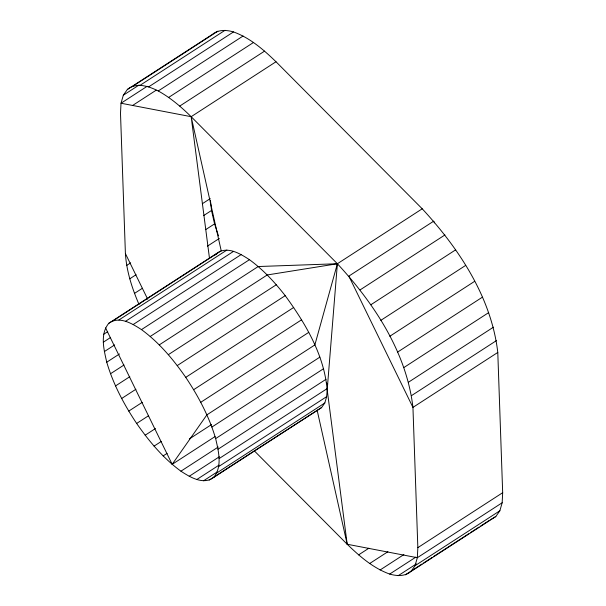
<?xml version="1.0" encoding="UTF-8"?>
<svg xmlns="http://www.w3.org/2000/svg" width="606" height="606" viewBox="0 0 606 606"><rect width="100%" height="100%" fill="white"/><g stroke="black" fill="none" stroke-linecap="round" stroke-linejoin="round"><path stroke-width="0.91" d="M127.358 89.476C136.418 81.962 148.917 86.294 158.242 90.961C170.506 97.748 181.194 106.914 191.163 116.693L337.383 263.746L326.642 396.65L324.816 402.982L321.627 407.535L213.653 477.467C203.283 485.27 190.087 477.142 180.929 471.188C163.256 458.295 149.076 441.297 136.653 423.442C124.003 404.505 113.178 384.128 106.754 362.199C103.929 349.738 99.785 334.262 108.747 323.331L216.721 253.406C227.091 245.604 240.287 253.732 249.445 259.686C263.216 269.67 274.776 282.313 285.214 295.66C305.235 323.149 323.763 354.146 327.051 388.681L347.185 544.249C359.638 556.308 373.137 568.117 389.688 574.071C396.801 576.147 405.013 576.586 410.989 571.473L495.822 516.524L499.859 510.775L502.162 502.768L502.677 492.701L497.784 352.45C491.421 297.478 459.03 248.627 422.223 208.797L276.003 61.751C263.549 49.692 250.043 37.883 233.492 31.929C226.379 29.853 218.168 29.414 212.198 34.527L127.358 89.476L123.321 95.225L121.018 103.232L120.503 113.299L125.404 253.55C126.533 271.253 132.063 288.327 139.047 304.53M213.653 477.467C222.614 466.537 218.471 451.061 215.645 438.6C209.221 416.678 198.404 396.294 185.747 377.356C173.324 359.51 159.143 342.504 141.471 329.611C132.313 323.665 119.117 315.529 108.747 323.331M150.235 336.459L258.201 266.534L337.383 263.746C374.197 303.568 406.581 352.419 412.944 407.391L417.845 547.65L417.329 557.709L415.019 565.716L410.989 571.473M422.223 208.797L337.383 263.746L314.862 344.928L206.888 414.86L172.172 464.34L105.558 327.884M215.66 254.921L216.721 253.406M133.025 86.12L217.865 31.171M123.321 95.225L139.183 84.954M140.183 85.241L225.023 30.3M147.182 86.287L121.018 103.232L191.163 116.693L276.003 61.751M148.659 86.87L233.492 31.929M132.396 105.596L156.181 90.188M158.242 90.961L243.074 36.012M168.695 97.407L253.528 42.465M179.755 106.058L264.595 51.109M202.306 203.737L210.237 198.609M126.684 265.428L130.646 262.86M203.593 215.615L211.517 210.479L210.433 200.435M129.737 278.821L136.077 274.707M205.851 229.522L214.569 223.872L211.517 210.479M134.479 293.402L142.41 288.267M207.426 246.157L219.319 238.453M113.239 320.68L221.205 250.748L191.163 116.693L209.471 258.209M118.905 319.983L226.879 250.058M103.732 334.224L107.701 331.656M125.609 321.271L233.583 251.346M103.323 342.193L110.466 337.565M133.199 324.505L241.165 254.581M104.338 351.594L114.655 344.912M141.471 329.611L249.445 259.686M106.754 362.199L119.458 353.972M110.512 373.743L124.01 365.001M159.264 344.882L267.231 274.957L337.383 263.746M115.511 385.939L129.805 376.69M168.339 354.669L276.313 284.744M121.647 398.498L135.933 389.241M177.24 365.585L285.214 295.66M128.752 411.103L142.243 402.361M185.747 377.356L293.721 307.431M136.653 423.442L148.561 415.731M193.655 389.696L301.629 319.771M360.1 289.895L444.933 234.954M145.16 435.214L155.477 428.525M200.76 402.301L308.727 332.376M370.842 304.765L455.682 249.823M154.06 446.13L161.204 441.501M163.143 455.917L167.112 453.349M189.337 438.949L211.57 424.548M211.888 427.056L319.862 357.131M380.826 320.354L465.666 265.405M172.172 464.34L215.039 436.57M215.645 438.6L323.619 368.675M180.929 471.188L218.243 447.023M389.802 336.269L474.634 281.328M218.062 449.205L326.036 379.28M189.208 476.293L219.372 456.75M219.077 458.606L327.051 388.681M196.791 479.528L219.016 465.128M218.668 466.575L326.642 396.65M397.544 352.131L482.376 297.19M203.495 480.816L216.993 472.074M216.85 472.915L324.816 402.982M209.168 480.119L253.626 451.326M255.209 450.303L321.627 407.535M403.869 367.547L488.701 312.598M408.611 382.128L493.443 327.179M411.663 395.521L496.496 340.572M497.784 352.45L412.944 407.391L348.851 276.109L433.691 221.167L434.517 222.856M358.585 554.891L368.895 548.21M369.652 563.535L387.893 551.725M380.106 569.988L403.891 554.581M417.845 547.65L502.677 492.701M389.688 574.071L415.852 557.126M502.162 502.768L417.329 557.709L347.185 544.249L254.134 450.675M398.165 575.7L416.398 563.891M415.019 565.716L499.859 510.775M405.323 574.829L421.973 564.042M423.556 563.012L432.275 557.368M433.866 556.338L468.749 533.75M470.332 532.719L479.058 527.068M480.641 526.046L489.36 520.395M490.156 519.88L495.822 516.524M326.339 383.03L327.672 384.363M125.404 253.55L147.728 299.288M214.569 223.872L218.478 235.885M317.135 410.194L347.185 544.249"/></g></svg>
